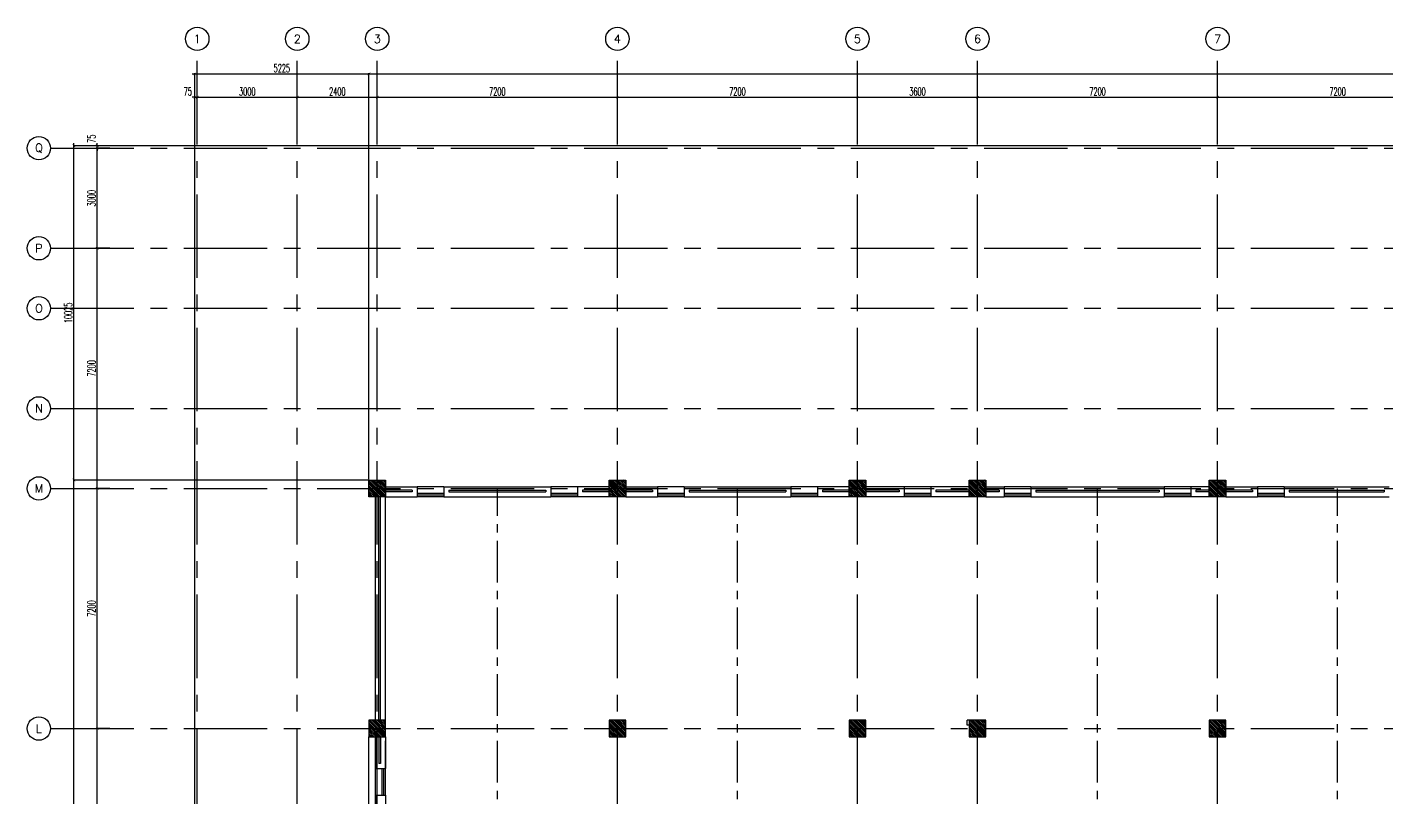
# Model space of a CAD drawing. Extents: x 0 to 90.9, y -1.6 to 78.
# Drawn here: x -0.01 to 40.76, y 54.86 to 77.96 of the extents above; entities that cross this region are included whole.
import ezdxf
from ezdxf.enums import TextEntityAlignment as Align

# ---------------------------------------------------------------- set-up
doc = ezdxf.new("R2010")
doc.units = 0
doc.header["$MEASUREMENT"] = 0
doc.header["$PDMODE"] = 34
doc.linetypes.add('CENTER', pattern=[2, 1.25, -0.25, 0.25, -0.25])
doc.linetypes.add('CENTERX2', pattern=[4, 2.5, -0.5, 0.5, -0.5])
doc.layers.get('0').update_dxf_attribs({"color": 11, "linetype": 'CONTINUOUS'})
doc.layers.get('DEFPOINTS').update_dxf_attribs({"color": 11, "linetype": 'CONTINUOUS'})
for name, color, linetype in [('AX', 11, 'CONTINUOUS'), ('AX-CR', 11, 'CONTINUOUS'), ('AX-DIM', 11, 'CONTINUOUS'), ('AX-TXT', 11, 'CONTINUOUS'), ('AXES', 11, 'CENTERX2'), ('AXES1', 11, 'CENTER'), ('COL', 11, 'CONTINUOUS'), ('E-WIRE', 4, 'CONTINUOUS'), ('ele', 11, 'CONTINUOUS'), ('HAT', 11, 'CONTINUOUS'), ('INSUL', 11, 'CONTINUOUS'), ('PROJ-L', 11, 'CONTINUOUS'), ('WALL', 11, 'CONTINUOUS'), ('WIN', 11, 'CONTINUOUS')]:
    doc.layers.add(name, color=color, linetype=linetype)
doc.styles.add('ROMANS', font='ROMANS.shx', dxfattribs={"width": 0.6})
doc.dimstyles.new('DIM-OUT', dxfattribs={"dimscale": 0, "dimtxt": 0.24, "dimasz": 0.08, "dimexe": 0.02, "dimexo": 0.02, "dimgap": 0.05, "dimtad": 1, "dimdec": 0, "dimlfac": 1000, "dimzin": 0, "dimdsep": 46, "dimtxsty": 'ROMANS', "dimblk1": 'ARCHTICK', "dimblk2": 'ARCHTICK', "dimsah": 1, "dimcen": 0.01, "dimdle": 0.08, "dimclrd": 7, "dimclre": 7, "dimclrt": 2, "dimadec": 0, "dimazin": 0, "dimtp": 2, "dimtm": 2, "dimtfac": 0.114286, "dimtdec": 0, "dimtix": 1, "dimtmove": 2, "dimatfit": 3, "dimldrblk": 'ARCHTICK', "dimfxl": 0, "dimtolj": 1, "dimtzin": 0, "dimarcsym": 0})

# ---------------------------------------------------------------- blocks, each defined once
blk = doc.blocks.new('_ARCHTICK')
at = {"color": 0, "linetype": 'ByBlock', "const_width": 0.15}
blk.add_lwpolyline([(-0.5, -0.5), (0.5, 0.5)], dxfattribs=at)
blk = doc.blocks.new('*D134')
at = {"layer": 'AX-DIM', "color": 7, "lineweight": -2}
for p, q in [((10.159, 76.561), (85.009, 76.561)), ((10.239, 76.181), (10.239, 76.581)), ((84.929, 73.49), (84.929, 76.581))]:
    blk.add_line(p, q, dxfattribs=at)
at = {"layer": 'DEFPOINTS', "color": 0}
for p in [(84.929, 76.561), (10.239, 76.161), (84.929, 73.47)]:
    blk.add_point(p, dxfattribs=at)
at = {"layer": 'AX-DIM', "color": 7, "lineweight": -2, "xscale": 0.08, "yscale": 0.08, "zscale": 0.08, "rotation": 180}
blk.add_blockref('_ARCHTICK', (10.239, 76.561), dxfattribs=at)
at = {"layer": 'AX-DIM', "color": 7, "lineweight": -2, "xscale": 0.08, "yscale": 0.08, "zscale": 0.08}
blk.add_blockref('_ARCHTICK', (84.929, 76.561), dxfattribs=at)
at = {"layer": 'AX-DIM', "color": 2, "insert": (47.584, 76.731), "char_height": 0.24, "attachment_point": 5, "style": 'ROMANS'}
blk.add_mtext('\\A1;74690', dxfattribs=at)
blk = doc.blocks.new('*D151')
at = {"layer": 'AX-DIM', "color": 7, "lineweight": -2}
for p, q in [((1.389, 4.982), (1.389, 64.462)), ((10.219, 64.382), (1.369, 64.382)), ((10.219, 5.062), (1.369, 5.062))]:
    blk.add_line(p, q, dxfattribs=at)
at = {"layer": 'DEFPOINTS', "color": 0}
for p in [(1.389, 64.382), (10.239, 64.382), (10.239, 5.062)]:
    blk.add_point(p, dxfattribs=at)
at = {"layer": 'AX-DIM', "color": 7, "lineweight": -2, "xscale": 0.08, "yscale": 0.08, "zscale": 0.08}
for p, rotation in [((1.389, 64.382), 90), ((1.389, 5.062), 270)]:
    blk.add_blockref('_ARCHTICK', p, dxfattribs=dict(at, rotation=rotation))
at = {"layer": 'AX-DIM', "color": 2, "insert": (1.219, 34.722), "char_height": 0.24, "attachment_point": 5, "rotation": 90, "style": 'ROMANS'}
blk.add_mtext('\\A1;59320', dxfattribs=at)
blk = doc.blocks.new('*D159')
at = {"layer": 'AX-DIM', "color": 7, "lineweight": -2}
for p, q in [((35.609, 75.861), (42.969, 75.861)), ((35.689, 75.481), (35.689, 75.881)), ((42.889, 75.481), (42.889, 75.881))]:
    blk.add_line(p, q, dxfattribs=at)
at = {"layer": 'DEFPOINTS', "color": 0}
for p in [(42.889, 75.861), (35.689, 75.461), (42.889, 75.461)]:
    blk.add_point(p, dxfattribs=at)
at = {"layer": 'AX-DIM', "color": 7, "lineweight": -2, "xscale": 0.08, "yscale": 0.08, "zscale": 0.08, "rotation": 180}
blk.add_blockref('_ARCHTICK', (35.689, 75.861), dxfattribs=at)
at = {"layer": 'AX-DIM', "color": 7, "lineweight": -2, "xscale": 0.08, "yscale": 0.08, "zscale": 0.08}
blk.add_blockref('_ARCHTICK', (42.889, 75.861), dxfattribs=at)
at = {"layer": 'AX-DIM', "color": 2, "insert": (39.289, 76.031), "char_height": 0.24, "attachment_point": 5, "style": 'ROMANS'}
blk.add_mtext('\\A1;7200', dxfattribs=at)
blk = doc.blocks.new('*D162')
at = {"layer": 'AX-DIM', "color": 7, "lineweight": -2}
for p, q in [((17.609, 75.861), (24.969, 75.861)), ((17.689, 75.481), (17.689, 75.881)), ((24.889, 75.481), (24.889, 75.881))]:
    blk.add_line(p, q, dxfattribs=at)
at = {"layer": 'DEFPOINTS', "color": 0}
for p in [(24.889, 75.861), (17.689, 75.461), (24.889, 75.461)]:
    blk.add_point(p, dxfattribs=at)
at = {"layer": 'AX-DIM', "color": 7, "lineweight": -2, "xscale": 0.08, "yscale": 0.08, "zscale": 0.08, "rotation": 180}
blk.add_blockref('_ARCHTICK', (17.689, 75.861), dxfattribs=at)
at = {"layer": 'AX-DIM', "color": 7, "lineweight": -2, "xscale": 0.08, "yscale": 0.08, "zscale": 0.08}
blk.add_blockref('_ARCHTICK', (24.889, 75.861), dxfattribs=at)
at = {"layer": 'AX-DIM', "color": 2, "insert": (21.289, 76.031), "char_height": 0.24, "attachment_point": 5, "style": 'ROMANS'}
blk.add_mtext('\\A1;7200', dxfattribs=at)
blk = doc.blocks.new('*D163')
at = {"layer": 'AX-DIM', "color": 7, "lineweight": -2}
for p, q in [((24.809, 75.861), (28.569, 75.861)), ((24.889, 75.481), (24.889, 75.881)), ((28.489, 75.481), (28.489, 75.881))]:
    blk.add_line(p, q, dxfattribs=at)
at = {"layer": 'DEFPOINTS', "color": 0}
for p in [(28.489, 75.861), (24.889, 75.461), (28.489, 75.461)]:
    blk.add_point(p, dxfattribs=at)
at = {"layer": 'AX-DIM', "color": 7, "lineweight": -2, "xscale": 0.08, "yscale": 0.08, "zscale": 0.08, "rotation": 180}
blk.add_blockref('_ARCHTICK', (24.889, 75.861), dxfattribs=at)
at = {"layer": 'AX-DIM', "color": 7, "lineweight": -2, "xscale": 0.08, "yscale": 0.08, "zscale": 0.08}
blk.add_blockref('_ARCHTICK', (28.489, 75.861), dxfattribs=at)
at = {"layer": 'AX-DIM', "color": 2, "insert": (26.689, 76.031), "char_height": 0.24, "attachment_point": 5, "style": 'ROMANS'}
blk.add_mtext('\\A1;3600', dxfattribs=at)
blk = doc.blocks.new('*D164')
at = {"layer": 'AX-DIM', "color": 7, "lineweight": -2}
for p, q in [((5.014, 75.861), (4.934, 75.861)), ((5.014, 75.481), (5.014, 75.881)), ((5.014, 75.861), (5.089, 75.861)), ((5.089, 75.481), (5.089, 75.881)), ((5.089, 75.861), (5.169, 75.861))]:
    blk.add_line(p, q, dxfattribs=at)
at = {"layer": 'DEFPOINTS', "color": 0}
for p in [(5.089, 75.861), (5.014, 75.461), (5.089, 75.461)]:
    blk.add_point(p, dxfattribs=at)
at = {"layer": 'AX-DIM', "color": 7, "lineweight": -2, "xscale": 0.08, "yscale": 0.08, "zscale": 0.08}
blk.add_blockref('_ARCHTICK', (5.014, 75.861), dxfattribs=at)
at = {"layer": 'AX-DIM', "color": 7, "lineweight": -2, "xscale": 0.08, "yscale": 0.08, "zscale": 0.08, "rotation": 180}
blk.add_blockref('_ARCHTICK', (5.089, 75.861), dxfattribs=at)
at = {"layer": 'AX-DIM', "color": 2, "insert": (4.804, 76.036), "char_height": 0.24, "attachment_point": 5, "style": 'ROMANS'}
blk.add_mtext('\\A1;75', dxfattribs=at)
blk = doc.blocks.new('*D165')
at = {"layer": 'AX-DIM', "color": 7, "lineweight": -2}
for p, q in [((5.009, 75.861), (8.169, 75.861)), ((5.089, 75.481), (5.089, 75.881)), ((8.089, 75.481), (8.089, 75.881))]:
    blk.add_line(p, q, dxfattribs=at)
at = {"layer": 'DEFPOINTS', "color": 0}
for p in [(8.089, 75.861), (5.089, 75.461), (8.089, 75.461)]:
    blk.add_point(p, dxfattribs=at)
at = {"layer": 'AX-DIM', "color": 7, "lineweight": -2, "xscale": 0.08, "yscale": 0.08, "zscale": 0.08, "rotation": 180}
blk.add_blockref('_ARCHTICK', (5.089, 75.861), dxfattribs=at)
at = {"layer": 'AX-DIM', "color": 7, "lineweight": -2, "xscale": 0.08, "yscale": 0.08, "zscale": 0.08}
blk.add_blockref('_ARCHTICK', (8.089, 75.861), dxfattribs=at)
at = {"layer": 'AX-DIM', "color": 2, "insert": (6.589, 76.031), "char_height": 0.24, "attachment_point": 5, "style": 'ROMANS'}
blk.add_mtext('\\A1;3000', dxfattribs=at)
blk = doc.blocks.new('*D166')
at = {"layer": 'AX-DIM', "color": 7, "lineweight": -2}
for p, q in [((8.009, 75.861), (10.569, 75.861)), ((8.089, 75.481), (8.089, 75.881)), ((10.489, 75.481), (10.489, 75.881))]:
    blk.add_line(p, q, dxfattribs=at)
at = {"layer": 'DEFPOINTS', "color": 0}
for p in [(10.489, 75.861), (8.089, 75.461), (10.489, 75.461)]:
    blk.add_point(p, dxfattribs=at)
at = {"layer": 'AX-DIM', "color": 7, "lineweight": -2, "xscale": 0.08, "yscale": 0.08, "zscale": 0.08, "rotation": 180}
blk.add_blockref('_ARCHTICK', (8.089, 75.861), dxfattribs=at)
at = {"layer": 'AX-DIM', "color": 7, "lineweight": -2, "xscale": 0.08, "yscale": 0.08, "zscale": 0.08}
blk.add_blockref('_ARCHTICK', (10.489, 75.861), dxfattribs=at)
at = {"layer": 'AX-DIM', "color": 2, "insert": (9.289, 76.031), "char_height": 0.24, "attachment_point": 5, "style": 'ROMANS'}
blk.add_mtext('\\A1;2400', dxfattribs=at)
blk = doc.blocks.new('*D167')
at = {"layer": 'AX-DIM', "color": 7, "lineweight": -2}
for p, q in [((10.409, 75.861), (17.769, 75.861)), ((10.489, 75.481), (10.489, 75.881)), ((17.689, 75.481), (17.689, 75.881))]:
    blk.add_line(p, q, dxfattribs=at)
at = {"layer": 'DEFPOINTS', "color": 0}
for p in [(17.689, 75.861), (10.489, 75.461), (17.689, 75.461)]:
    blk.add_point(p, dxfattribs=at)
at = {"layer": 'AX-DIM', "color": 7, "lineweight": -2, "xscale": 0.08, "yscale": 0.08, "zscale": 0.08, "rotation": 180}
blk.add_blockref('_ARCHTICK', (10.489, 75.861), dxfattribs=at)
at = {"layer": 'AX-DIM', "color": 7, "lineweight": -2, "xscale": 0.08, "yscale": 0.08, "zscale": 0.08}
blk.add_blockref('_ARCHTICK', (17.689, 75.861), dxfattribs=at)
at = {"layer": 'AX-DIM', "color": 2, "insert": (14.089, 76.031), "char_height": 0.24, "attachment_point": 5, "style": 'ROMANS'}
blk.add_mtext('\\A1;7200', dxfattribs=at)
blk = doc.blocks.new('*D168')
at = {"layer": 'AX-DIM', "color": 7, "lineweight": -2}
for p, q in [((2.089, 64.052), (2.089, 71.412)), ((2.469, 71.332), (2.069, 71.332)), ((2.469, 64.132), (2.069, 64.132))]:
    blk.add_line(p, q, dxfattribs=at)
at = {"layer": 'DEFPOINTS', "color": 0}
for p in [(2.089, 71.332), (2.489, 71.332), (2.489, 64.132)]:
    blk.add_point(p, dxfattribs=at)
at = {"layer": 'AX-DIM', "color": 7, "lineweight": -2, "xscale": 0.08, "yscale": 0.08, "zscale": 0.08}
for p, rotation in [((2.089, 71.332), 90), ((2.089, 64.132), 270)]:
    blk.add_blockref('_ARCHTICK', p, dxfattribs=dict(at, rotation=rotation))
at = {"layer": 'AX-DIM', "color": 2, "insert": (1.919, 67.732), "char_height": 0.24, "attachment_point": 5, "rotation": 90, "style": 'ROMANS'}
blk.add_mtext('\\A1;7200', dxfattribs=at)
blk = doc.blocks.new('*D169')
at = {"layer": 'AX-DIM', "color": 7, "lineweight": -2}
for p, q in [((2.469, 74.332), (2.069, 74.332)), ((2.089, 71.252), (2.089, 74.412)), ((2.469, 71.332), (2.069, 71.332))]:
    blk.add_line(p, q, dxfattribs=at)
at = {"layer": 'DEFPOINTS', "color": 0}
for p in [(2.089, 74.332), (2.489, 74.332), (2.489, 71.332)]:
    blk.add_point(p, dxfattribs=at)
at = {"layer": 'AX-DIM', "color": 7, "lineweight": -2, "xscale": 0.08, "yscale": 0.08, "zscale": 0.08}
for p, rotation in [((2.089, 74.332), 90), ((2.089, 71.332), 270)]:
    blk.add_blockref('_ARCHTICK', p, dxfattribs=dict(at, rotation=rotation))
at = {"layer": 'AX-DIM', "color": 2, "insert": (1.919, 72.832), "char_height": 0.24, "attachment_point": 5, "rotation": 90, "style": 'ROMANS'}
blk.add_mtext('\\A1;3000', dxfattribs=at)
blk = doc.blocks.new('*D170')
at = {"layer": 'AX-DIM', "color": 7, "lineweight": -2}
for p, q in [((2.469, 74.407), (2.069, 74.407)), ((2.469, 74.332), (2.069, 74.332)), ((2.089, 74.407), (2.089, 74.487)), ((2.089, 74.332), (2.089, 74.407)), ((2.089, 74.332), (2.089, 74.252))]:
    blk.add_line(p, q, dxfattribs=at)
at = {"layer": 'DEFPOINTS', "color": 0}
for p in [(2.089, 74.407), (2.489, 74.407), (2.489, 74.332)]:
    blk.add_point(p, dxfattribs=at)
at = {"layer": 'AX-DIM', "color": 7, "lineweight": -2, "xscale": 0.08, "yscale": 0.08, "zscale": 0.08}
for p, rotation in [((2.089, 74.407), 270), ((2.089, 74.332), 90)]:
    blk.add_blockref('_ARCHTICK', p, dxfattribs=dict(at, rotation=rotation))
at = {"layer": 'AX-DIM', "color": 2, "insert": (1.914, 74.617), "char_height": 0.24, "attachment_point": 5, "rotation": 90, "style": 'ROMANS'}
blk.add_mtext('\\A1;75', dxfattribs=at)
blk = doc.blocks.new('*D171')
at = {"layer": 'AX-DIM', "color": 7, "lineweight": -2}
for p, q in [((2.469, 56.932), (2.069, 56.932)), ((2.089, 49.652), (2.089, 57.012)), ((2.469, 49.732), (2.069, 49.732))]:
    blk.add_line(p, q, dxfattribs=at)
at = {"layer": 'DEFPOINTS', "color": 0}
for p in [(2.089, 56.932), (2.489, 56.932), (2.489, 49.732)]:
    blk.add_point(p, dxfattribs=at)
at = {"layer": 'AX-DIM', "color": 7, "lineweight": -2, "xscale": 0.08, "yscale": 0.08, "zscale": 0.08}
for p, rotation in [((2.089, 56.932), 90), ((2.089, 49.732), 270)]:
    blk.add_blockref('_ARCHTICK', p, dxfattribs=dict(at, rotation=rotation))
at = {"layer": 'AX-DIM', "color": 2, "insert": (1.919, 53.332), "char_height": 0.24, "attachment_point": 5, "rotation": 90, "style": 'ROMANS'}
blk.add_mtext('\\A1;7200', dxfattribs=at)
blk = doc.blocks.new('*D174')
at = {"layer": 'AX-DIM', "color": 7, "lineweight": -2}
for p, q in [((4.934, 76.561), (10.319, 76.561)), ((5.014, 40.402), (5.014, 76.581)), ((10.239, 64.402), (10.239, 76.581))]:
    blk.add_line(p, q, dxfattribs=at)
at = {"layer": 'DEFPOINTS', "color": 0}
for p in [(10.239, 76.561), (10.239, 64.382), (5.014, 40.382)]:
    blk.add_point(p, dxfattribs=at)
at = {"layer": 'AX-DIM', "color": 7, "lineweight": -2, "xscale": 0.08, "yscale": 0.08, "zscale": 0.08, "rotation": 180}
blk.add_blockref('_ARCHTICK', (5.014, 76.561), dxfattribs=at)
at = {"layer": 'AX-DIM', "color": 7, "lineweight": -2, "xscale": 0.08, "yscale": 0.08, "zscale": 0.08}
blk.add_blockref('_ARCHTICK', (10.239, 76.561), dxfattribs=at)
at = {"layer": 'AX-DIM', "color": 2, "insert": (7.626, 76.731), "char_height": 0.24, "attachment_point": 5, "style": 'ROMANS'}
blk.add_mtext('\\A1;5225', dxfattribs=at)
blk = doc.blocks.new('*D175')
at = {"layer": 'AX-DIM', "color": 7, "lineweight": -2}
for p, q in [((2.469, 64.132), (2.069, 64.132)), ((2.089, 56.852), (2.089, 64.212)), ((2.469, 56.932), (2.069, 56.932))]:
    blk.add_line(p, q, dxfattribs=at)
at = {"layer": 'DEFPOINTS', "color": 0}
for p in [(2.089, 64.132), (2.489, 64.132), (2.489, 56.932)]:
    blk.add_point(p, dxfattribs=at)
at = {"layer": 'AX-DIM', "color": 7, "lineweight": -2, "xscale": 0.08, "yscale": 0.08, "zscale": 0.08}
for p, rotation in [((2.089, 64.132), 90), ((2.089, 56.932), 270)]:
    blk.add_blockref('_ARCHTICK', p, dxfattribs=dict(at, rotation=rotation))
at = {"layer": 'AX-DIM', "color": 2, "insert": (1.919, 60.532), "char_height": 0.24, "attachment_point": 5, "rotation": 90, "style": 'ROMANS'}
blk.add_mtext('\\A1;7200', dxfattribs=at)
blk = doc.blocks.new('*D176')
at = {"layer": 'AX-DIM', "color": 7, "lineweight": -2}
for p, q in [((44.014, 74.407), (1.369, 74.407)), ((1.389, 64.302), (1.389, 74.487)), ((2.069, 64.382), (1.369, 64.382))]:
    blk.add_line(p, q, dxfattribs=at)
at = {"layer": 'DEFPOINTS', "color": 0}
for p in [(1.389, 74.407), (44.034, 74.407), (2.089, 64.382)]:
    blk.add_point(p, dxfattribs=at)
at = {"layer": 'AX-DIM', "color": 7, "lineweight": -2, "xscale": 0.08, "yscale": 0.08, "zscale": 0.08}
for p, rotation in [((1.389, 74.407), 90), ((1.389, 64.382), 270)]:
    blk.add_blockref('_ARCHTICK', p, dxfattribs=dict(at, rotation=rotation))
at = {"layer": 'AX-DIM', "color": 2, "insert": (1.219, 69.395), "char_height": 0.24, "attachment_point": 5, "rotation": 90, "style": 'ROMANS'}
blk.add_mtext('\\A1;10025', dxfattribs=at)
blk = doc.blocks.new('*D177')
at = {"layer": 'AX-DIM', "color": 7, "lineweight": -2}
for p, q in [((28.409, 75.861), (35.769, 75.861)), ((28.489, 75.481), (28.489, 75.881)), ((35.689, 75.481), (35.689, 75.881))]:
    blk.add_line(p, q, dxfattribs=at)
at = {"layer": 'DEFPOINTS', "color": 0}
for p in [(35.689, 75.861), (28.489, 75.461), (35.689, 75.461)]:
    blk.add_point(p, dxfattribs=at)
at = {"layer": 'AX-DIM', "color": 7, "lineweight": -2, "xscale": 0.08, "yscale": 0.08, "zscale": 0.08, "rotation": 180}
blk.add_blockref('_ARCHTICK', (28.489, 75.861), dxfattribs=at)
at = {"layer": 'AX-DIM', "color": 7, "lineweight": -2, "xscale": 0.08, "yscale": 0.08, "zscale": 0.08}
blk.add_blockref('_ARCHTICK', (35.689, 75.861), dxfattribs=at)
at = {"layer": 'AX-DIM', "color": 2, "insert": (32.089, 76.031), "char_height": 0.24, "attachment_point": 5, "style": 'ROMANS'}
blk.add_mtext('\\A1;7200', dxfattribs=at)
blk = doc.blocks.new('COL50')
at = {"layer": 'COL'}
blk.add_lwpolyline([(-250, 250), (-250, -250), (250, -250), (250, 250)], close=True, dxfattribs=at)
blk = doc.blocks.new('*X93')
at = {"color": 0}
for p, q in [((245929, 169932), (246386, 170390)), ((245929, 169985), (246333, 170390)), ((245929, 170038), (246280, 170390)), ((245929, 170091), (246227, 170390)), ((245929, 170144), (246174, 170390)), ((245929, 170197), (246121, 170390)), ((245929, 170250), (246068, 170390)), ((245929, 170303), (246015, 170390)), ((245929, 170357), (245962, 170390)), ((245939, 169890), (246429, 170379)), ((245992, 169890), (246429, 170326)), ((246045, 169890), (246429, 170273)), ((246098, 169890), (246429, 170220)), ((246151, 169890), (246429, 170167)), ((246204, 169890), (246429, 170114)), ((246257, 169890), (246429, 170061)), ((246310, 169890), (246429, 170008)), ((246363, 169890), (246429, 169955)), ((246416, 169890), (246429, 169902))]:
    blk.add_line(p, q, dxfattribs=at)
blk = doc.blocks.new('*X92')
at = {"color": 0}
for p, q in [((238727, 169890), (239227, 170390)), ((238729, 169945), (239174, 170390)), ((238729, 169998), (239121, 170390)), ((238729, 170051), (239067, 170390)), ((238729, 170104), (239014, 170390)), ((238729, 170157), (238961, 170390)), ((238729, 170210), (238908, 170390)), ((238729, 170263), (238855, 170390)), ((238729, 170316), (238802, 170390)), ((238729, 170369), (238749, 170390)), ((238780, 169890), (239229, 170339)), ((238833, 169890), (239229, 170286)), ((238886, 169890), (239229, 170233)), ((238939, 169890), (239229, 170180)), ((238992, 169890), (239229, 170127)), ((239045, 169890), (239229, 170074)), ((239098, 169890), (239229, 170020)), ((239151, 169890), (239229, 169967)), ((239204, 169890), (239229, 169914))]:
    blk.add_line(p, q, dxfattribs=at)
blk = doc.blocks.new('*X91')
at = {"color": 0}
for p, q in [((235129, 169898), (235620, 170390)), ((235129, 169951), (235567, 170390)), ((235129, 170004), (235514, 170390)), ((235129, 170057), (235461, 170390)), ((235129, 170110), (235408, 170390)), ((235129, 170163), (235355, 170390)), ((235129, 170216), (235302, 170390)), ((235129, 170269), (235249, 170390)), ((235129, 170322), (235196, 170390)), ((235129, 170375), (235143, 170390)), ((235173, 169890), (235629, 170345)), ((235226, 169890), (235629, 170292)), ((235279, 169890), (235629, 170239)), ((235332, 169890), (235629, 170186)), ((235385, 169890), (235629, 170133)), ((235439, 169890), (235629, 170080)), ((235492, 169890), (235629, 170027)), ((235545, 169890), (235629, 169974)), ((235598, 169890), (235629, 169921))]:
    blk.add_line(p, q, dxfattribs=at)
blk = doc.blocks.new('*X90')
at = {"color": 0}
for p, q in [((227929, 169910), (228408, 170390)), ((227929, 169963), (228355, 170390)), ((227929, 170017), (228302, 170390)), ((227929, 170070), (228249, 170390)), ((227929, 170123), (228196, 170390)), ((227929, 170176), (228143, 170390)), ((227929, 170229), (228090, 170390)), ((227929, 170282), (228037, 170390)), ((227929, 170335), (227984, 170390)), ((227961, 169890), (228429, 170357)), ((228014, 169890), (228429, 170304)), ((228067, 169890), (228429, 170251)), ((228120, 169890), (228429, 170198)), ((228173, 169890), (228429, 170145)), ((228226, 169890), (228429, 170092)), ((228279, 169890), (228429, 170039)), ((228332, 169890), (228429, 169986)), ((228385, 169890), (228429, 169933))]:
    blk.add_line(p, q, dxfattribs=at)
blk = doc.blocks.new('*X85')
at = {"color": 0}
for p, q in [((253129, 177132), (253586, 177590)), ((253129, 177185), (253533, 177590)), ((253129, 177238), (253480, 177590)), ((253129, 177291), (253427, 177590)), ((253129, 177344), (253374, 177590)), ((253129, 177397), (253321, 177590)), ((253129, 177450), (253268, 177590)), ((253129, 177503), (253215, 177590)), ((253129, 177557), (253162, 177590)), ((253139, 177090), (253629, 177579)), ((253192, 177090), (253629, 177526)), ((253245, 177090), (253629, 177473)), ((253298, 177090), (253629, 177420)), ((253351, 177090), (253629, 177367)), ((253404, 177090), (253629, 177314)), ((253457, 177090), (253629, 177261)), ((253510, 177090), (253629, 177208)), ((253563, 177090), (253629, 177155)), ((253616, 177090), (253629, 177102))]:
    blk.add_line(p, q, dxfattribs=at)
blk = doc.blocks.new('*X94')
at = {"color": 0}
for p, q in [((253129, 169920), (253599, 170390)), ((253129, 169973), (253545, 170390)), ((253129, 170026), (253492, 170390)), ((253129, 170079), (253439, 170390)), ((253129, 170132), (253386, 170390)), ((253129, 170185), (253333, 170390)), ((253129, 170238), (253280, 170390)), ((253129, 170291), (253227, 170390)), ((253129, 170344), (253174, 170390)), ((253152, 169890), (253629, 170367)), ((253205, 169890), (253629, 170314)), ((253258, 169890), (253629, 170261)), ((253311, 169890), (253629, 170208)), ((253364, 169890), (253629, 170155)), ((253417, 169890), (253629, 170102)), ((253470, 169890), (253629, 170049)), ((253523, 169890), (253629, 169996)), ((253576, 169890), (253629, 169942))]:
    blk.add_line(p, q, dxfattribs=at)
blk = doc.blocks.new('*X86')
at = {"color": 0}
for p, q in [((245927, 177090), (246427, 177590)), ((245929, 177145), (246374, 177590)), ((245929, 177198), (246321, 177590)), ((245929, 177251), (246267, 177590)), ((245929, 177304), (246214, 177590)), ((245929, 177357), (246161, 177590)), ((245929, 177410), (246108, 177590)), ((245929, 177463), (246055, 177590)), ((245929, 177516), (246002, 177590)), ((245929, 177569), (245949, 177590)), ((245980, 177090), (246429, 177539)), ((246033, 177090), (246429, 177486)), ((246086, 177090), (246429, 177433)), ((246139, 177090), (246429, 177380)), ((246192, 177090), (246429, 177327)), ((246245, 177090), (246429, 177274)), ((246298, 177090), (246429, 177220)), ((246351, 177090), (246429, 177167)), ((246404, 177090), (246429, 177114))]:
    blk.add_line(p, q, dxfattribs=at)
blk = doc.blocks.new('*X87')
at = {"color": 0}
for p, q in [((238729, 177104), (239214, 177590)), ((238729, 177157), (239161, 177590)), ((238729, 177210), (239108, 177590)), ((238729, 177263), (239055, 177590)), ((238729, 177316), (239002, 177590)), ((238729, 177369), (238949, 177590)), ((238729, 177422), (238896, 177590)), ((238729, 177475), (238843, 177590)), ((238729, 177528), (238790, 177590)), ((238729, 177581), (238737, 177590)), ((238767, 177090), (239229, 177551)), ((238820, 177090), (239229, 177498)), ((238873, 177090), (239229, 177445)), ((238926, 177090), (239229, 177392)), ((238979, 177090), (239229, 177339)), ((239032, 177090), (239229, 177286)), ((239085, 177090), (239229, 177233)), ((239138, 177090), (239229, 177180)), ((239191, 177090), (239229, 177127))]:
    blk.add_line(p, q, dxfattribs=at)
blk = doc.blocks.new('*X88')
at = {"color": 0}
for p, q in [((235129, 177110), (235608, 177590)), ((235129, 177163), (235555, 177590)), ((235129, 177217), (235502, 177590)), ((235129, 177270), (235449, 177590)), ((235129, 177323), (235396, 177590)), ((235129, 177376), (235343, 177590)), ((235129, 177429), (235290, 177590)), ((235129, 177482), (235237, 177590)), ((235129, 177535), (235184, 177590)), ((235161, 177090), (235629, 177557)), ((235214, 177090), (235629, 177504)), ((235267, 177090), (235629, 177451)), ((235320, 177090), (235629, 177398)), ((235373, 177090), (235629, 177345)), ((235426, 177090), (235629, 177292)), ((235479, 177090), (235629, 177239)), ((235532, 177090), (235629, 177186)), ((235585, 177090), (235629, 177133))]:
    blk.add_line(p, q, dxfattribs=at)
blk = doc.blocks.new('*X89')
at = {"color": 0}
for p, q in [((227929, 177123), (228395, 177590)), ((227929, 177176), (228342, 177590)), ((227929, 177229), (228289, 177590)), ((227929, 177282), (228236, 177590)), ((227929, 177335), (228183, 177590)), ((227929, 177388), (228130, 177590)), ((227929, 177441), (228077, 177590)), ((227929, 177494), (228024, 177590)), ((227929, 177547), (227971, 177590)), ((227948, 177090), (228429, 177570)), ((228001, 177090), (228429, 177517)), ((228054, 177090), (228429, 177464)), ((228107, 177090), (228429, 177411)), ((228161, 177090), (228429, 177358)), ((228214, 177090), (228429, 177305)), ((228267, 177090), (228429, 177252)), ((228320, 177090), (228429, 177199)), ((228373, 177090), (228429, 177146))]:
    blk.add_line(p, q, dxfattribs=at)
blk = doc.blocks.new('AXU')
at = {"layer": 'AX-CR'}
blk.add_circle((0, 350), 350, dxfattribs=at)
at = {"layer": 'AX-TXT', "style": 'ROMANS'}
blk.add_attdef('AX', text='', height=250, dxfattribs=at).set_placement((0, 350), align=Align.MIDDLE)
blk = doc.blocks.new('AXL')
at = {"layer": 'AX-CR'}
blk.add_circle((-350, 0), 350, dxfattribs=at)
at = {"layer": 'AX-TXT', "style": 'ROMANS'}
blk.add_attdef('AX', text='', height=250, dxfattribs=at).set_placement((-350, 0), align=Align.MIDDLE)

msp = doc.modelspace()

# ---------------------------------------------------------------- linework, layer by layer
at = {"layer": 'AXES'}
for p, q in [((5.0889, -1.5519), (5.0889, 77.2608)), ((8.0889, -1.5519), (8.0889, 77.2608)), ((10.4889, -1.5519), (10.4889, 77.2608)), ((17.6889, -1.5519), (17.6889, 77.2608)), ((24.8889, -1.5519), (24.8889, 77.2608)), ((28.4889, -1.5519), (28.4889, 77.2608)), ((35.6889, -1.5519), (35.6889, 77.2608)), ((0.6889, 74.3324), (68.7289, 74.3324)), ((0.6889, 71.3324), (68.7289, 71.3324)), ((0.6889, 69.5324), (68.7289, 69.5324)), ((0.6889, 66.5324), (68.7289, 66.5324)), ((0.6889, 64.1324), (68.7289, 64.1324)), ((0.6889, 56.9324), (68.7289, 56.9324))]:
    msp.add_line(p, q, dxfattribs=at)
at = {"layer": 'AXES1'}
for p, q in [((14.0889, 5.3124), (14.0889, 64.1324)), ((21.2889, 5.3124), (21.2889, 64.1324)), ((32.0889, 5.3124), (32.0889, 64.1324)), ((39.2889, 5.3124), (39.2889, 64.1324))]:
    msp.add_line(p, q, dxfattribs=at)
at = {"layer": 'COL'}
for points in [[(10.2389, 63.8824), (10.2389, 64.3824), (10.7389, 64.3824), (10.7389, 63.8824)], [(10.2389, 63.8824), (10.2389, 64.3824), (10.7389, 64.3824), (10.7389, 63.8824)], [(17.4389, 63.8824), (17.4389, 64.3824), (17.9389, 64.3824), (17.9389, 63.8824)], [(24.6389, 63.8824), (24.6389, 64.3824), (25.1389, 64.3824), (25.1389, 63.8824)], [(28.2389, 63.8824), (28.2389, 64.3824), (28.7389, 64.3824), (28.7389, 63.8824)], [(35.4389, 63.8824), (35.4389, 64.3824), (35.9389, 64.3824), (35.9389, 63.8824)]]:
    msp.add_lwpolyline(points, close=True, dxfattribs=at)
at = {"layer": 'E-WIRE'}
msp.add_lwpolyline([(10.2389, 64.3824), (10.7389, 64.3824), (10.7389, 63.8824), (10.2389, 63.8824)], close=True, dxfattribs=at)
at = {"layer": 'ele', "color": 0, "linetype": 'Continuous'}
msp.add_line((10.4389, 49.9824), (10.4389, 56.6824), dxfattribs=at)
at = {"layer": 'INSUL'}
for p, q in [((11.5389, 64.0824), (10.7389, 64.0824)), ((11.5389, 64.0324), (10.7389, 64.0324)), ((11.5389, 64.0824), (11.5389, 64.0324)), ((12.6389, 64.0824), (15.5389, 64.0824)), ((12.6389, 64.0824), (12.6389, 64.0324)), ((12.6389, 64.0324), (15.5389, 64.0324)), ((15.5389, 64.0824), (15.5389, 64.0324)), ((17.4389, 64.0824), (16.6389, 64.0824)), ((16.6389, 64.0824), (16.6389, 64.0324)), ((17.4389, 64.0324), (16.6389, 64.0324)), ((18.7389, 64.0824), (17.9389, 64.0824)), ((18.7389, 64.0324), (17.9389, 64.0324)), ((18.7389, 64.0824), (18.7389, 64.0324)), ((19.8389, 64.0824), (22.7389, 64.0824)), ((19.8389, 64.0824), (19.8389, 64.0324)), ((19.8389, 64.0324), (22.7389, 64.0324)), ((22.7389, 64.0824), (22.7389, 64.0324)), ((23.8389, 64.0824), (23.8389, 64.0324)), ((24.6389, 64.0824), (23.8389, 64.0824)), ((24.6389, 64.0324), (23.8389, 64.0324)), ((26.1389, 64.0824), (25.1389, 64.0824)), ((26.1389, 64.0324), (25.1389, 64.0324)), ((26.1389, 64.0824), (26.1389, 64.0324)), ((27.2389, 64.0824), (27.2389, 64.0324)), ((28.2389, 64.0824), (27.2389, 64.0824)), ((28.2389, 64.0324), (27.2389, 64.0324)), ((29.1389, 64.0824), (28.7389, 64.0824)), ((29.1389, 64.0324), (28.7389, 64.0324)), ((29.1389, 64.0824), (29.1389, 64.0324)), ((30.2389, 64.0824), (33.9389, 64.0824)), ((30.2389, 64.0824), (30.2389, 64.0324)), ((30.2389, 64.0324), (33.9389, 64.0324)), ((33.9389, 64.0824), (33.9389, 64.0324)), ((35.4389, 64.0824), (35.0389, 64.0824)), ((35.0389, 64.0824), (35.0389, 64.0324)), ((35.4389, 64.0324), (35.0389, 64.0324)), ((36.7389, 64.0824), (35.9389, 64.0824)), ((36.7389, 64.0324), (35.9389, 64.0324)), ((36.7389, 64.0824), (36.7389, 64.0324)), ((37.8389, 64.0824), (40.6889, 64.0824)), ((37.8389, 64.0824), (37.8389, 64.0324)), ((37.8389, 64.0324), (40.6889, 64.0324)), ((40.6889, 64.0824), (40.6889, 64.0324)), ((10.5389, 57.1824), (10.5389, 63.8824)), ((10.5889, 57.1824), (10.5889, 63.8824)), ((10.5389, 56.6824), (10.5389, 55.882)), ((10.5889, 56.6824), (10.5889, 55.882)), ((10.5889, 55.882), (10.5389, 55.882))]:
    msp.add_line(p, q, dxfattribs=at)
at = {"layer": 'PROJ-L'}
msp.add_line((10.2389, 49.9824), (10.2389, 56.6824), dxfattribs=at)
at = {"layer": 'WALL'}
for p, q in [((10.7389, 64.1824), (11.6889, 64.1824)), ((11.6889, 64.1824), (11.6889, 63.8824)), ((12.4889, 64.1824), (15.6889, 64.1824)), ((12.4889, 64.1824), (12.4889, 63.8824)), ((15.6889, 64.1824), (15.6889, 63.8824)), ((17.4389, 64.1824), (16.4889, 64.1824)), ((16.4889, 64.1824), (16.4889, 63.8824)), ((17.9389, 64.1824), (18.8889, 64.1824)), ((18.8889, 64.1824), (18.8889, 63.8824)), ((19.6889, 64.1824), (22.8889, 64.1824)), ((19.6889, 64.1824), (19.6889, 63.8824)), ((22.8889, 64.1824), (22.8889, 63.8824)), ((23.6889, 64.1824), (23.6889, 63.8824)), ((24.6389, 64.1824), (23.6889, 64.1824)), ((26.2889, 64.1824), (25.1389, 64.1824)), ((26.2889, 64.1824), (26.2889, 63.8824)), ((27.0889, 64.1824), (27.0889, 63.8824)), ((28.2389, 64.1824), (27.0889, 64.1824)), ((28.7389, 64.1824), (29.2889, 64.1824)), ((29.2889, 64.1824), (29.2889, 63.8824)), ((30.0889, 64.1824), (34.0889, 64.1824)), ((30.0889, 64.1824), (30.0889, 63.8824)), ((34.0889, 64.1824), (34.0889, 63.8824)), ((35.4389, 64.1824), (34.8889, 64.1824)), ((34.8889, 64.1824), (34.8889, 63.8824)), ((35.9389, 64.1824), (36.8889, 64.1824)), ((36.8889, 64.1824), (36.8889, 63.8824)), ((37.6889, 64.1824), (40.8389, 64.1824)), ((37.6889, 64.1824), (37.6889, 63.8824)), ((10.4389, 57.1824), (10.4389, 63.8824)), ((10.7389, 63.8824), (11.6889, 63.8824)), ((10.7389, 57.1824), (10.7389, 63.8824)), ((12.4889, 63.8824), (15.6889, 63.8824)), ((17.4389, 63.8824), (16.4889, 63.8824)), ((17.9389, 63.8824), (18.8889, 63.8824)), ((19.6889, 63.8824), (22.8889, 63.8824)), ((24.6389, 63.8824), (23.6889, 63.8824)), ((26.2889, 63.8824), (25.1389, 63.8824)), ((28.2389, 63.8824), (27.0889, 63.8824)), ((28.7389, 63.8824), (29.2889, 63.8824)), ((30.0889, 63.8824), (34.0889, 63.8824)), ((35.4389, 63.8824), (34.8889, 63.8824)), ((35.9389, 63.8824), (36.8889, 63.8824)), ((37.6889, 63.8824), (40.8389, 63.8824)), ((10.4389, 56.6824), (10.4389, 56.5324)), ((10.7389, 56.6824), (10.7389, 55.732)), ((10.4389, 56.5324), (10.4389, 55.732)), ((10.4389, 55.732), (10.4389, 56.5324)), ((10.7389, 55.732), (10.7389, 56.5667)), ((10.4389, 55.732), (10.7389, 55.732)), ((10.4389, 54.932), (10.7389, 54.932)), ((10.4389, 54.932), (10.4889, 54.932)), ((10.4389, 54.932), (10.5389, 54.932)), ((10.4389, 54.932), (10.7389, 54.932)), ((10.4389, 54.932), (10.4389, 53.7324)), ((10.4889, 54.932), (10.7389, 54.932)), ((10.7389, 54.932), (10.7389, 53.7324))]:
    msp.add_line(p, q, dxfattribs=at)
at = {"layer": 'WALL', "linetype": 'ByBlock'}
for p, q in [((28.2389, 57.1812), (28.1764, 57.1812)), ((28.2389, 57.0312), (28.1764, 57.0312))]:
    msp.add_line(p, q, dxfattribs=at)
at = {"layer": 'WALL', "color": 2, "linetype": 'ByBlock'}
msp.add_line((28.1764, 57.0312), (28.1764, 57.1812), dxfattribs=at)
at = {"layer": 'WIN'}
for p, q in [((12.4889, 64.1824), (11.6889, 64.1824)), ((16.4889, 64.1824), (15.6889, 64.1824)), ((19.6889, 64.1824), (18.8889, 64.1824)), ((23.6889, 64.1824), (22.8889, 64.1824)), ((27.0889, 64.1824), (26.2889, 64.1824)), ((30.0889, 64.1824), (29.2889, 64.1824)), ((34.8889, 64.1824), (34.0889, 64.1824)), ((37.6889, 64.1824), (36.8889, 64.1824)), ((12.4889, 63.9824), (11.6889, 63.9824)), ((12.4889, 63.9324), (11.6889, 63.9324)), ((12.4889, 63.8824), (11.6889, 63.8824)), ((16.4889, 63.9824), (15.6889, 63.9824)), ((16.4889, 63.9324), (15.6889, 63.9324)), ((16.4889, 63.8824), (15.6889, 63.8824)), ((19.6889, 63.9824), (18.8889, 63.9824)), ((19.6889, 63.9324), (18.8889, 63.9324)), ((19.6889, 63.8824), (18.8889, 63.8824)), ((23.6889, 63.9824), (22.8889, 63.9824)), ((23.6889, 63.9324), (22.8889, 63.9324)), ((23.6889, 63.8824), (22.8889, 63.8824)), ((27.0889, 63.9824), (26.2889, 63.9824)), ((27.0889, 63.9324), (26.2889, 63.9324)), ((27.0889, 63.8824), (26.2889, 63.8824)), ((30.0889, 63.9824), (29.2889, 63.9824)), ((30.0889, 63.9324), (29.2889, 63.9324)), ((30.0889, 63.8824), (29.2889, 63.8824)), ((34.8889, 63.9824), (34.0889, 63.9824)), ((34.8889, 63.9324), (34.0889, 63.9324)), ((34.8889, 63.8824), (34.0889, 63.8824)), ((37.6889, 63.9824), (36.8889, 63.9824)), ((37.6889, 63.9324), (36.8889, 63.9324)), ((37.6889, 63.8824), (36.8889, 63.8824)), ((10.4389, 55.7305), (10.4389, 55.732)), ((10.4389, 54.932), (10.4389, 55.732)), ((10.6389, 54.932), (10.6389, 55.732)), ((10.6889, 54.932), (10.6889, 55.732)), ((10.6889, 54.932), (10.6889, 55.732)), ((10.7389, 55.7305), (10.7389, 55.732)), ((10.7389, 54.932), (10.7389, 55.732)), ((10.4389, 54.932), (10.4389, 54.9324)), ((10.4889, 54.932), (10.4889, 54.9324)), ((10.7389, 54.932), (10.7389, 54.9324))]:
    msp.add_line(p, q, dxfattribs=at)

# ---------------------------------------------------------------- block references
at = {"layer": 'AX', "xscale": 0.001, "yscale": 0.001, "zscale": 0.001}
for name, p, values in [('AXU', (5.0889, 77.2608), {'AX': '1'}), ('AXU', (8.0889, 77.2608), {'AX': '2'}), ('AXU', (10.4889, 77.2608), {'AX': '3'}), ('AXU', (17.6889, 77.2608), {'AX': '4'}), ('AXU', (24.8889, 77.2608), {'AX': '5'}), ('AXU', (28.4889, 77.2608), {'AX': '6'}), ('AXU', (35.6889, 77.2608), {'AX': '7'}), ('AXL', (0.6889, 74.3324), {'AX': 'Q'}), ('AXL', (0.6889, 71.3324), {'AX': 'P'}), ('AXL', (0.6889, 69.5324), {'AX': 'O'}), ('AXL', (0.6889, 66.5324), {'AX': 'N'}), ('AXL', (0.6889, 64.1324), {'AX': 'M'}), ('AXL', (0.6889, 56.9324), {'AX': 'L'})]:
    msp.add_blockref(name, p, dxfattribs=at).add_auto_attribs(values)
at = {"layer": 'COL', "xscale": 0.001, "yscale": 0.001, "zscale": 0.001}
for p in [(10.4889, 56.9324), (17.6889, 56.9324), (24.8889, 56.9324), (28.4889, 56.9324), (35.6889, 56.9324)]:
    msp.add_blockref('COL50', p, dxfattribs=at)
at = {"layer": 'HAT', "xscale": -0.001, "yscale": 0.001, "zscale": 0.001}
for name in ['*X85', '*X85', '*X86', '*X87', '*X88', '*X89', '*X94', '*X93', '*X92', '*X91', '*X90']:
    msp.add_blockref(name, (263.8674, -113.2073), dxfattribs=at)

# ---------------------------------------------------------------- dimensions: what is measured, and where the dimension line sits
at = {"layer": 'AX-DIM', "color": 4}
dim = msp.add_linear_dim(base=(10.2389, 76.5608), p1=(5.0139, 40.3824), p2=(10.2389, 64.3824), dimstyle='DIM-OUT', override={"dimscale": 1}, dxfattribs=at)
dim.commit()
dim.dimension.update_dxf_attribs({"geometry": '*D174', "text_midpoint": (7.6264, 76.7308)})
at = {"layer": 'AX-DIM'}
for base, p1, p2, picture, middle in [((84.9289, 76.5608), (10.2389, 76.1608), (84.9289, 73.4698), '*D134', (47.5839, 76.7308)), ((8.0889, 75.8608), (5.0889, 75.4608), (8.0889, 75.4608), '*D165', (6.5889, 76.0308)), ((10.4889, 75.8608), (8.0889, 75.4608), (10.4889, 75.4608), '*D166', (9.2889, 76.0308)), ((17.6889, 75.8608), (10.4889, 75.4608), (17.6889, 75.4608), '*D167', (14.0889, 76.0308)), ((24.8889, 75.8608), (17.6889, 75.4608), (24.8889, 75.4608), '*D162', (21.2889, 76.0308)), ((28.4889, 75.8608), (24.8889, 75.4608), (28.4889, 75.4608), '*D163', (26.6889, 76.0308)), ((35.6889, 75.8608), (28.4889, 75.4608), (35.6889, 75.4608), '*D177', (32.0889, 76.0308)), ((42.8889, 75.8608), (35.6889, 75.4608), (42.8889, 75.4608), '*D159', (39.2889, 76.0308))]:
    dim = msp.add_linear_dim(base=base, p1=p1, p2=p2, dimstyle='DIM-OUT', override={"dimscale": 1}, dxfattribs=at)
    dim.commit()
    dim.dimension.update_dxf_attribs({"geometry": picture, "text_midpoint": middle})
dim = msp.add_linear_dim(base=(5.0889, 75.8608), p1=(5.0139, 75.4608), p2=(5.0889, 75.4608), dimstyle='DIM-OUT', override={"dimscale": 1}, dxfattribs=at)
dim.commit()
dim.dimension.update_dxf_attribs({"geometry": '*D164', "text_midpoint": (4.8041, 76.0358), "dimtype": 160})
dim = msp.add_linear_dim(base=(2.0889, 74.4074), p1=(2.4889, 74.3324), p2=(2.4889, 74.4074), angle=90, dimstyle='DIM-OUT', override={"dimscale": 1}, dxfattribs=at)
dim.commit()
dim.dimension.update_dxf_attribs({"geometry": '*D170', "text_midpoint": (1.9139, 74.6173), "dimtype": 160})
for base, p1, p2, picture, middle in [((1.3889, 74.4074), (2.0889, 64.3824), (44.0339, 74.4074), '*D176', (1.2189, 69.3949)), ((2.0889, 74.3324), (2.4889, 71.3324), (2.4889, 74.3324), '*D169', (1.9189, 72.8324)), ((2.0889, 71.3324), (2.4889, 64.1324), (2.4889, 71.3324), '*D168', (1.9189, 67.7324)), ((1.3889, 64.3824), (10.2389, 5.0624), (10.2389, 64.3824), '*D151', (1.2189, 34.7224)), ((2.0889, 64.1324), (2.4889, 56.9324), (2.4889, 64.1324), '*D175', (1.9189, 60.5324)), ((2.0889, 56.9324), (2.4889, 49.7324), (2.4889, 56.9324), '*D171', (1.9189, 53.3324))]:
    dim = msp.add_linear_dim(base=base, p1=p1, p2=p2, angle=90, dimstyle='DIM-OUT', override={"dimscale": 1}, dxfattribs=at)
    dim.commit()
    dim.dimension.update_dxf_attribs({"geometry": picture, "text_midpoint": middle})

doc.saveas('drawing.dxf')
